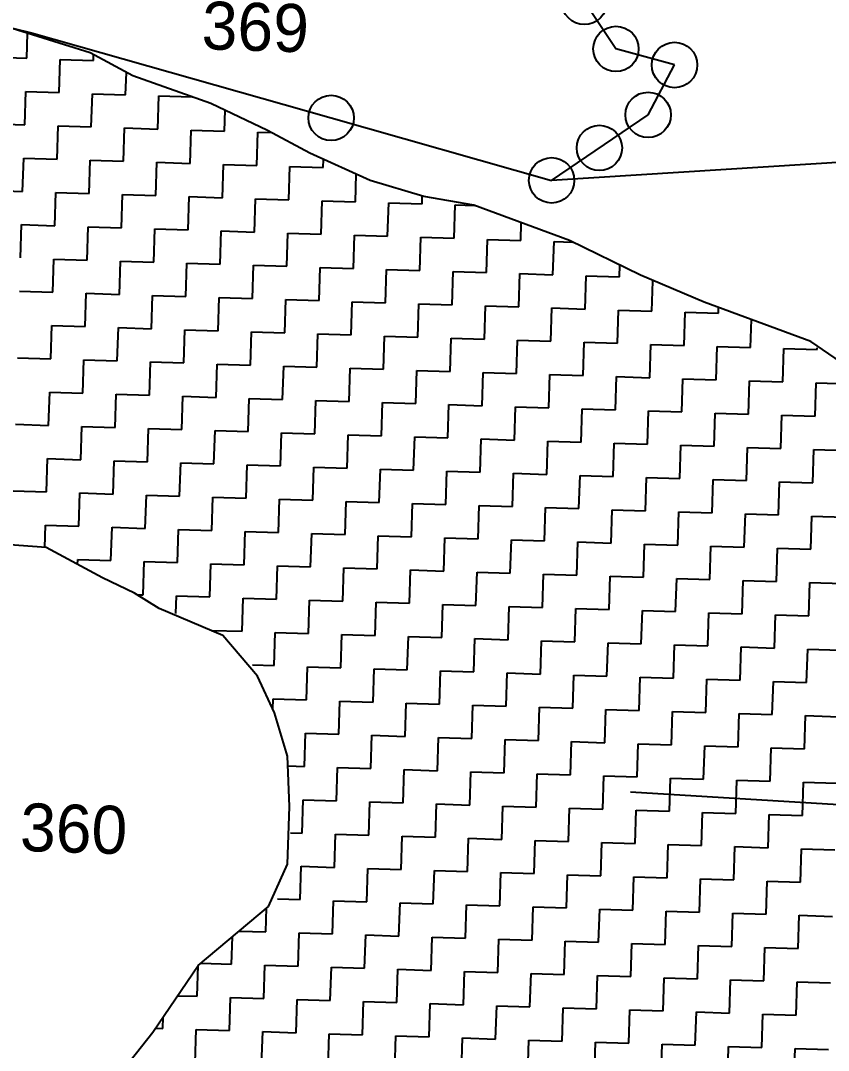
# Model space of a CAD drawing. Header units: metres. Extents: x 289133 to 292218, y 2093453 to 2100632.
# Drawn here: x 290531.6 to 290692.2, y 2096455.6 to 2096660.3 of the extents above; entities that cross this region are included whole.
import ezdxf
from ezdxf.enums import TextEntityAlignment as Align

# ---------------------------------------------------------------- set-up
doc = ezdxf.new("R2010")
doc.units = ezdxf.units.M
doc.header["$MEASUREMENT"] = 0
for name, color, linetype in [('POLY_HATCH', 12, 'Continuous'), ('POLY_PARCEL', 6, 'Continuous'), ('TEXT_PARCEL', 7, 'Continuous')]:
    doc.layers.add(name, color=color, linetype=linetype)
doc.styles.add('TEXT_MAP', font='', dxfattribs={"height": 1.8})
doc.styles.get('TEXT_MAP').set_extended_font_data('Kruti Dev 050')

msp = doc.modelspace()

# ---------------------------------------------------------------- linework, layer by layer
msp.add_lwpolyline([(290739.94, 2096501.63), (290652.87, 2096506.98)])
for centre in [(290643.71, 2096664.06), (290649.99, 2096654.71), (290661.63, 2096651.52), (290593.36, 2096641), (290656.38, 2096641.6), (290646.69, 2096635.03), (290637.19, 2096628.59)]:
    msp.add_circle(centre, 4.51)
at = {"layer": 'POLY_HATCH'}
for p, q in [((290545.49, 2096653.91), (290527.8, 2096659.47)), ((290553.92, 2096649.36), (290545.49, 2096653.91)), ((290569.46, 2096643.87), (290553.92, 2096649.36)), ((290580.73, 2096638.52), (290569.46, 2096643.87)), ((290589.16, 2096633.97), (290580.73, 2096638.52)), ((290601.14, 2096628.59), (290589.16, 2096633.97)), ((290611.76, 2096625.4), (290601.14, 2096628.59)), ((290621.71, 2096623.66), (290611.76, 2096625.4)), ((290640.78, 2096616.63), (290621.71, 2096623.66)), ((290654.85, 2096609.76), (290640.78, 2096616.63)), ((290667.54, 2096604.36), (290654.85, 2096609.76)), ((290688.73, 2096596.55), (290667.54, 2096604.36)), ((290698.53, 2096589.81), (290688.73, 2096596.55)), ((290536.68, 2096555.62), (290518.85, 2096556.89)), ((290547.92, 2096549.55), (290536.68, 2096555.62)), ((290554.25, 2096546.49), (290547.92, 2096549.55)), ((290559.16, 2096543.48), (290554.25, 2096546.49)), ((290571.85, 2096538.08), (290559.16, 2096543.48)), ((290578.74, 2096530), (290571.85, 2096538.08)), ((290582.09, 2096522.76), (290578.74, 2096530)), ((290584.67, 2096514.1), (290582.09, 2096522.76)), ((290585.07, 2096504.09), (290584.67, 2096514.1)), ((290584.71, 2096492.67), (290585.07, 2096504.09)), ((290580.88, 2096484.22), (290584.71, 2096492.67)), ((290566.93, 2096472.52), (290580.88, 2096484.22)), ((290557.94, 2096459.23), (290566.93, 2096472.52)), ((290549.01, 2096448.08), (290557.94, 2096459.23))]:
    msp.add_line(p, q, dxfattribs=at)
at = {"layer": 'POLY_HATCH', "linetype": 'Continuous'}
for p, q in [((290532.88, 2096652.85), (290533.03, 2096657.83)), ((290526.26, 2096653.06), (290532.88, 2096652.85)), ((290539.28, 2096646.03), (290539.49, 2096652.64)), ((290539.49, 2096652.64), (290546.11, 2096652.44)), ((290546.11, 2096652.44), (290546.14, 2096653.56)), ((290552.51, 2096645.61), (290552.65, 2096650.04)), ((290532.46, 2096639.62), (290532.67, 2096646.24)), ((290532.67, 2096646.24), (290539.28, 2096646.03)), ((290545.69, 2096639.21), (290545.9, 2096645.82)), ((290545.9, 2096645.82), (290552.51, 2096645.61)), ((290558.92, 2096638.79), (290559.13, 2096645.41)), ((290559.13, 2096645.41), (290565.71, 2096645.2)), ((290572.15, 2096638.37), (290572.28, 2096642.53)), ((290525.85, 2096639.83), (290532.46, 2096639.62)), ((290538.87, 2096632.8), (290539.08, 2096639.41)), ((290539.08, 2096639.41), (290545.69, 2096639.21)), ((290552.1, 2096632.38), (290552.31, 2096639)), ((290552.31, 2096639), (290558.92, 2096638.79)), ((290565.33, 2096631.97), (290565.54, 2096638.58)), ((290565.54, 2096638.58), (290572.15, 2096638.37)), ((290578.56, 2096631.55), (290578.77, 2096638.17)), ((290578.77, 2096638.17), (290581.54, 2096638.08)), ((290532.04, 2096626.39), (290532.25, 2096633.01)), ((290532.25, 2096633.01), (290538.87, 2096632.8)), ((290545.28, 2096625.98), (290545.48, 2096632.59)), ((290545.48, 2096632.59), (290552.1, 2096632.38)), ((290558.51, 2096625.56), (290558.71, 2096632.18)), ((290558.71, 2096632.18), (290565.33, 2096631.97)), ((290591.79, 2096631.13), (290591.84, 2096632.76)), ((290571.74, 2096625.14), (290571.94, 2096631.76)), ((290571.94, 2096631.76), (290578.56, 2096631.55)), ((290584.97, 2096624.73), (290585.17, 2096631.34)), ((290585.17, 2096631.34), (290591.79, 2096631.13)), ((290598.2, 2096624.31), (290598.37, 2096629.83)), ((290525.43, 2096626.6), (290532.04, 2096626.39)), ((290538.45, 2096619.57), (290538.66, 2096626.18)), ((290538.66, 2096626.18), (290545.28, 2096625.98)), ((290551.68, 2096619.15), (290551.89, 2096625.77)), ((290551.89, 2096625.77), (290558.51, 2096625.56)), ((290564.91, 2096618.74), (290565.12, 2096625.35)), ((290565.12, 2096625.35), (290571.74, 2096625.14)), ((290578.14, 2096618.32), (290578.35, 2096624.94)), ((290578.35, 2096624.94), (290584.97, 2096624.73)), ((290591.37, 2096617.9), (290591.58, 2096624.52)), ((290591.58, 2096624.52), (290598.2, 2096624.31)), ((290604.6, 2096617.49), (290604.81, 2096624.1)), ((290604.81, 2096624.1), (290611.43, 2096623.89)), ((290611.43, 2096623.89), (290611.48, 2096625.45)), ((290617.83, 2096617.07), (290618.04, 2096623.69)), ((290618.04, 2096623.69), (290621.96, 2096623.56)), ((290631.06, 2096616.66), (290631.17, 2096620.17)), ((290531.63, 2096613.16), (290531.84, 2096619.78)), ((290531.84, 2096619.78), (290538.45, 2096619.57)), ((290544.86, 2096612.75), (290545.07, 2096619.36)), ((290545.07, 2096619.36), (290551.68, 2096619.15)), ((290558.09, 2096612.33), (290558.3, 2096618.94)), ((290558.3, 2096618.94), (290564.91, 2096618.74)), ((290571.32, 2096611.91), (290571.53, 2096618.53)), ((290571.53, 2096618.53), (290578.14, 2096618.32)), ((290584.55, 2096611.5), (290584.76, 2096618.11)), ((290584.76, 2096618.11), (290591.37, 2096617.9)), ((290597.78, 2096611.08), (290597.99, 2096617.7)), ((290597.99, 2096617.7), (290604.6, 2096617.49)), ((290611.01, 2096610.66), (290611.22, 2096617.28)), ((290611.22, 2096617.28), (290617.83, 2096617.07)), ((290624.24, 2096610.25), (290624.45, 2096616.86)), ((290624.45, 2096616.86), (290631.06, 2096616.66)), ((290637.47, 2096609.83), (290637.68, 2096616.45)), ((290637.68, 2096616.45), (290641.39, 2096616.33)), ((290538.04, 2096606.34), (290538.24, 2096612.95)), ((290538.24, 2096612.95), (290544.86, 2096612.75)), ((290551.27, 2096605.92), (290551.47, 2096612.54)), ((290551.47, 2096612.54), (290558.09, 2096612.33)), ((290564.5, 2096605.51), (290564.7, 2096612.12)), ((290564.7, 2096612.12), (290571.32, 2096611.91)), ((290577.73, 2096605.09), (290577.93, 2096611.71)), ((290577.93, 2096611.71), (290584.55, 2096611.5)), ((290650.7, 2096609.42), (290650.77, 2096611.75)), ((290590.96, 2096604.67), (290591.16, 2096611.29)), ((290591.16, 2096611.29), (290597.78, 2096611.08)), ((290604.19, 2096604.26), (290604.4, 2096610.87)), ((290604.4, 2096610.87), (290611.01, 2096610.66)), ((290617.42, 2096603.84), (290617.63, 2096610.46)), ((290617.63, 2096610.46), (290624.24, 2096610.25)), ((290630.65, 2096603.42), (290630.86, 2096610.04)), ((290630.86, 2096610.04), (290637.47, 2096609.83)), ((290643.88, 2096603.01), (290644.09, 2096609.62)), ((290644.09, 2096609.62), (290650.7, 2096609.42)), ((290657.11, 2096602.59), (290657.3, 2096608.56)), ((290531.42, 2096606.55), (290538.04, 2096606.34)), ((290544.44, 2096599.52), (290544.65, 2096606.13)), ((290544.65, 2096606.13), (290551.27, 2096605.92)), ((290557.67, 2096599.1), (290557.88, 2096605.71)), ((290557.88, 2096605.71), (290564.5, 2096605.51)), ((290570.9, 2096598.68), (290571.11, 2096605.3)), ((290571.11, 2096605.3), (290577.73, 2096605.09)), ((290584.13, 2096598.27), (290584.34, 2096604.88)), ((290584.34, 2096604.88), (290590.96, 2096604.67)), ((290597.36, 2096597.85), (290597.57, 2096604.47)), ((290597.57, 2096604.47), (290604.19, 2096604.26)), ((290610.59, 2096597.43), (290610.8, 2096604.05)), ((290610.8, 2096604.05), (290617.42, 2096603.84)), ((290623.82, 2096597.02), (290624.03, 2096603.63)), ((290624.03, 2096603.63), (290630.65, 2096603.42)), ((290637.05, 2096596.6), (290637.26, 2096603.22)), ((290637.26, 2096603.22), (290643.88, 2096603.01)), ((290650.29, 2096596.19), (290650.49, 2096602.8)), ((290650.49, 2096602.8), (290657.11, 2096602.59)), ((290663.52, 2096595.77), (290663.72, 2096602.38)), ((290663.72, 2096602.38), (290670.34, 2096602.18)), ((290670.34, 2096602.18), (290670.37, 2096603.31)), ((290537.62, 2096593.11), (290537.83, 2096599.72)), ((290537.83, 2096599.72), (290544.44, 2096599.52)), ((290676.75, 2096595.35), (290676.92, 2096600.9)), ((290550.85, 2096592.69), (290551.06, 2096599.31)), ((290551.06, 2096599.31), (290557.67, 2096599.1)), ((290564.08, 2096592.28), (290564.29, 2096598.89)), ((290564.29, 2096598.89), (290570.9, 2096598.68)), ((290577.31, 2096591.86), (290577.52, 2096598.47)), ((290577.52, 2096598.47), (290584.13, 2096598.27)), ((290590.54, 2096591.44), (290590.75, 2096598.06)), ((290590.75, 2096598.06), (290597.36, 2096597.85)), ((290603.77, 2096591.03), (290603.98, 2096597.64)), ((290603.98, 2096597.64), (290610.59, 2096597.43)), ((290617, 2096590.61), (290617.21, 2096597.23)), ((290617.21, 2096597.23), (290623.82, 2096597.02)), ((290630.23, 2096590.19), (290630.44, 2096596.81)), ((290630.44, 2096596.81), (290637.05, 2096596.6)), ((290643.46, 2096589.78), (290643.67, 2096596.39)), ((290643.67, 2096596.39), (290650.29, 2096596.19)), ((290656.69, 2096589.36), (290656.9, 2096595.98)), ((290656.9, 2096595.98), (290663.52, 2096595.77)), ((290669.92, 2096588.95), (290670.13, 2096595.56)), ((290670.13, 2096595.56), (290676.75, 2096595.35)), ((290689.98, 2096594.94), (290689.99, 2096595.3)), ((290531, 2096593.32), (290537.62, 2096593.11)), ((290683.15, 2096588.53), (290683.36, 2096595.14)), ((290683.36, 2096595.14), (290689.98, 2096594.94)), ((290544.03, 2096586.29), (290544.23, 2096592.9)), ((290544.23, 2096592.9), (290550.85, 2096592.69)), ((290557.26, 2096585.87), (290557.46, 2096592.48)), ((290557.46, 2096592.48), (290564.08, 2096592.28)), ((290570.49, 2096585.45), (290570.7, 2096592.07)), ((290570.7, 2096592.07), (290577.31, 2096591.86)), ((290583.72, 2096585.04), (290583.93, 2096591.65)), ((290583.93, 2096591.65), (290590.54, 2096591.44)), ((290596.95, 2096584.62), (290597.16, 2096591.24)), ((290597.16, 2096591.24), (290603.77, 2096591.03)), ((290610.18, 2096584.2), (290610.39, 2096590.82)), ((290610.39, 2096590.82), (290617, 2096590.61)), ((290623.41, 2096583.79), (290623.62, 2096590.4)), ((290623.62, 2096590.4), (290630.23, 2096590.19)), ((290636.64, 2096583.37), (290636.85, 2096589.99)), ((290636.85, 2096589.99), (290643.46, 2096589.78)), ((290649.87, 2096582.96), (290650.08, 2096589.57)), ((290650.08, 2096589.57), (290656.69, 2096589.36)), ((290663.1, 2096582.54), (290663.31, 2096589.15)), ((290663.31, 2096589.15), (290669.92, 2096588.95)), ((290676.33, 2096582.12), (290676.54, 2096588.74)), ((290676.54, 2096588.74), (290683.15, 2096588.53)), ((290689.56, 2096581.71), (290689.77, 2096588.32)), ((290689.77, 2096588.32), (290696.38, 2096588.11)), ((290537.2, 2096579.88), (290537.41, 2096586.49)), ((290537.41, 2096586.49), (290544.03, 2096586.29)), ((290550.43, 2096579.46), (290550.64, 2096586.08)), ((290550.64, 2096586.08), (290557.26, 2096585.87)), ((290563.66, 2096579.05), (290563.87, 2096585.66)), ((290563.87, 2096585.66), (290570.49, 2096585.45)), ((290576.89, 2096578.63), (290577.1, 2096585.24)), ((290577.1, 2096585.24), (290583.72, 2096585.04)), ((290590.12, 2096578.21), (290590.33, 2096584.83)), ((290590.33, 2096584.83), (290596.95, 2096584.62)), ((290603.35, 2096577.8), (290603.56, 2096584.41)), ((290603.56, 2096584.41), (290610.18, 2096584.2)), ((290616.58, 2096577.38), (290616.79, 2096584)), ((290616.79, 2096584), (290623.41, 2096583.79)), ((290629.82, 2096576.96), (290630.02, 2096583.58)), ((290630.02, 2096583.58), (290636.64, 2096583.37)), ((290643.05, 2096576.55), (290643.25, 2096583.16)), ((290643.25, 2096583.16), (290649.87, 2096582.96)), ((290656.28, 2096576.13), (290656.48, 2096582.75)), ((290656.48, 2096582.75), (290663.1, 2096582.54)), ((290669.51, 2096575.72), (290669.71, 2096582.33)), ((290669.71, 2096582.33), (290676.33, 2096582.12)), ((290682.74, 2096575.3), (290682.94, 2096581.91)), ((290682.94, 2096581.91), (290689.56, 2096581.71)), ((290530.59, 2096580.09), (290537.2, 2096579.88)), ((290543.61, 2096573.05), (290543.82, 2096579.67)), ((290543.82, 2096579.67), (290550.43, 2096579.46)), ((290556.84, 2096572.64), (290557.05, 2096579.25)), ((290557.05, 2096579.25), (290563.66, 2096579.05)), ((290570.07, 2096572.22), (290570.28, 2096578.84)), ((290570.28, 2096578.84), (290576.89, 2096578.63)), ((290583.3, 2096571.81), (290583.51, 2096578.42)), ((290583.51, 2096578.42), (290590.12, 2096578.21)), ((290596.53, 2096571.39), (290596.74, 2096578.01)), ((290596.74, 2096578.01), (290603.35, 2096577.8)), ((290609.76, 2096570.97), (290609.97, 2096577.59)), ((290609.97, 2096577.59), (290616.58, 2096577.38)), ((290622.99, 2096570.56), (290623.2, 2096577.17)), ((290623.2, 2096577.17), (290629.82, 2096576.96)), ((290636.22, 2096570.14), (290636.43, 2096576.76)), ((290636.43, 2096576.76), (290643.05, 2096576.55)), ((290649.45, 2096569.72), (290649.66, 2096576.34)), ((290649.66, 2096576.34), (290656.28, 2096576.13)), ((290662.68, 2096569.31), (290662.89, 2096575.92)), ((290662.89, 2096575.92), (290669.51, 2096575.72)), ((290675.91, 2096568.89), (290676.12, 2096575.51)), ((290676.12, 2096575.51), (290682.74, 2096575.3)), ((290689.14, 2096568.48), (290689.35, 2096575.09)), ((290689.35, 2096575.09), (290695.97, 2096574.88)), ((290536.79, 2096566.65), (290536.99, 2096573.26)), ((290536.99, 2096573.26), (290543.61, 2096573.05)), ((290550.02, 2096566.23), (290550.23, 2096572.85)), ((290550.23, 2096572.85), (290556.84, 2096572.64)), ((290563.25, 2096565.82), (290563.46, 2096572.43)), ((290563.46, 2096572.43), (290570.07, 2096572.22)), ((290576.48, 2096565.4), (290576.69, 2096572.01)), ((290576.69, 2096572.01), (290583.3, 2096571.81)), ((290589.71, 2096564.98), (290589.92, 2096571.6)), ((290589.92, 2096571.6), (290596.53, 2096571.39)), ((290602.94, 2096564.57), (290603.15, 2096571.18)), ((290603.15, 2096571.18), (290609.76, 2096570.97)), ((290616.17, 2096564.15), (290616.38, 2096570.77)), ((290616.38, 2096570.77), (290622.99, 2096570.56)), ((290629.4, 2096563.73), (290629.61, 2096570.35)), ((290629.61, 2096570.35), (290636.22, 2096570.14)), ((290642.63, 2096563.32), (290642.84, 2096569.93)), ((290642.84, 2096569.93), (290649.45, 2096569.72)), ((290655.86, 2096562.9), (290656.07, 2096569.52)), ((290656.07, 2096569.52), (290662.68, 2096569.31)), ((290669.09, 2096562.49), (290669.3, 2096569.1)), ((290669.3, 2096569.1), (290675.91, 2096568.89)), ((290682.32, 2096562.07), (290682.53, 2096568.68)), ((290682.53, 2096568.68), (290689.14, 2096568.48)), ((290530.17, 2096566.86), (290536.79, 2096566.65)), ((290543.19, 2096559.82), (290543.4, 2096566.44)), ((290543.4, 2096566.44), (290550.02, 2096566.23)), ((290556.42, 2096559.41), (290556.63, 2096566.02)), ((290556.63, 2096566.02), (290563.25, 2096565.82)), ((290569.65, 2096558.99), (290569.86, 2096565.61)), ((290569.86, 2096565.61), (290576.48, 2096565.4)), ((290582.88, 2096558.58), (290583.09, 2096565.19)), ((290583.09, 2096565.19), (290589.71, 2096564.98)), ((290596.12, 2096558.16), (290596.32, 2096564.77)), ((290596.32, 2096564.77), (290602.94, 2096564.57)), ((290609.35, 2096557.74), (290609.55, 2096564.36)), ((290609.55, 2096564.36), (290616.17, 2096564.15)), ((290622.58, 2096557.33), (290622.78, 2096563.94)), ((290622.78, 2096563.94), (290629.4, 2096563.73)), ((290635.81, 2096556.91), (290636.01, 2096563.53)), ((290636.01, 2096563.53), (290642.63, 2096563.32)), ((290649.04, 2096556.49), (290649.24, 2096563.11)), ((290649.24, 2096563.11), (290655.86, 2096562.9)), ((290662.27, 2096556.08), (290662.47, 2096562.69)), ((290662.47, 2096562.69), (290669.09, 2096562.49)), ((290675.5, 2096555.66), (290675.71, 2096562.28)), ((290675.71, 2096562.28), (290682.32, 2096562.07)), ((290688.73, 2096555.25), (290688.94, 2096561.86)), ((290688.94, 2096561.86), (290695.55, 2096561.65)), ((290536.44, 2096555.63), (290536.58, 2096560.03)), ((290536.58, 2096560.03), (290543.19, 2096559.82)), ((290549.6, 2096553), (290549.81, 2096559.62)), ((290549.81, 2096559.62), (290556.42, 2096559.41)), ((290562.83, 2096552.59), (290563.04, 2096559.2)), ((290563.04, 2096559.2), (290569.65, 2096558.99)), ((290576.06, 2096552.17), (290576.27, 2096558.78)), ((290576.27, 2096558.78), (290582.88, 2096558.58)), ((290589.29, 2096551.75), (290589.5, 2096558.37)), ((290589.5, 2096558.37), (290596.12, 2096558.16)), ((290602.52, 2096551.34), (290602.73, 2096557.95)), ((290602.73, 2096557.95), (290609.35, 2096557.74)), ((290615.75, 2096550.92), (290615.96, 2096557.54)), ((290615.96, 2096557.54), (290622.58, 2096557.33)), ((290628.98, 2096550.5), (290629.19, 2096557.12)), ((290629.19, 2096557.12), (290635.81, 2096556.91)), ((290642.21, 2096550.09), (290642.42, 2096556.7)), ((290642.42, 2096556.7), (290649.04, 2096556.49)), ((290655.44, 2096549.67), (290655.65, 2096556.29)), ((290655.65, 2096556.29), (290662.27, 2096556.08)), ((290668.67, 2096549.25), (290668.88, 2096555.87)), ((290668.88, 2096555.87), (290675.5, 2096555.66)), ((290681.9, 2096548.84), (290682.11, 2096555.45)), ((290682.11, 2096555.45), (290688.73, 2096555.25)), ((290542.95, 2096552.23), (290542.99, 2096553.21)), ((290542.99, 2096553.21), (290549.6, 2096553)), ((290556.01, 2096546.18), (290556.22, 2096552.79)), ((290556.22, 2096552.79), (290562.83, 2096552.59)), ((290569.24, 2096545.76), (290569.45, 2096552.38)), ((290569.45, 2096552.38), (290576.06, 2096552.17)), ((290582.47, 2096545.35), (290582.68, 2096551.96)), ((290582.68, 2096551.96), (290589.29, 2096551.75)), ((290595.7, 2096544.93), (290595.91, 2096551.54)), ((290595.91, 2096551.54), (290602.52, 2096551.34)), ((290608.93, 2096544.51), (290609.14, 2096551.13)), ((290609.14, 2096551.13), (290615.75, 2096550.92)), ((290622.16, 2096544.1), (290622.37, 2096550.71)), ((290622.37, 2096550.71), (290628.98, 2096550.5)), ((290635.39, 2096543.68), (290635.6, 2096550.3)), ((290635.6, 2096550.3), (290642.21, 2096550.09)), ((290648.62, 2096543.26), (290648.83, 2096549.88)), ((290648.83, 2096549.88), (290655.44, 2096549.67)), ((290661.85, 2096542.85), (290662.06, 2096549.46)), ((290662.06, 2096549.46), (290668.67, 2096549.25)), ((290675.08, 2096542.43), (290675.29, 2096549.05)), ((290675.29, 2096549.05), (290681.9, 2096548.84)), ((290688.31, 2096542.02), (290688.52, 2096548.63)), ((290688.52, 2096548.63), (290695.13, 2096548.42)), ((290554.82, 2096546.22), (290556.01, 2096546.18)), ((290562.51, 2096542.5), (290562.62, 2096545.97)), ((290562.62, 2096545.97), (290569.24, 2096545.76)), ((290575.65, 2096538.94), (290575.85, 2096545.55)), ((290575.85, 2096545.55), (290582.47, 2096545.35)), ((290588.88, 2096538.52), (290589.08, 2096545.14)), ((290589.08, 2096545.14), (290595.7, 2096544.93)), ((290602.11, 2096538.11), (290602.31, 2096544.72)), ((290602.31, 2096544.72), (290608.93, 2096544.51)), ((290615.34, 2096537.69), (290615.54, 2096544.3)), ((290615.54, 2096544.3), (290622.16, 2096544.1)), ((290628.57, 2096537.27), (290628.77, 2096543.89)), ((290628.77, 2096543.89), (290635.39, 2096543.68)), ((290641.8, 2096536.86), (290642, 2096543.47)), ((290642, 2096543.47), (290648.62, 2096543.26)), ((290655.03, 2096536.44), (290655.24, 2096543.06)), ((290655.24, 2096543.06), (290661.85, 2096542.85)), ((290668.26, 2096536.02), (290668.47, 2096542.64)), ((290668.47, 2096542.64), (290675.08, 2096542.43)), ((290681.49, 2096535.61), (290681.7, 2096542.22)), ((290681.7, 2096542.22), (290688.31, 2096542.02)), ((290569.5, 2096539.13), (290575.65, 2096538.94)), ((290582.05, 2096532.12), (290582.26, 2096538.73)), ((290582.26, 2096538.73), (290588.88, 2096538.52)), ((290595.28, 2096531.7), (290595.49, 2096538.31)), ((290595.49, 2096538.31), (290602.11, 2096538.11)), ((290608.51, 2096531.28), (290608.72, 2096537.9)), ((290608.72, 2096537.9), (290615.34, 2096537.69)), ((290621.74, 2096530.87), (290621.95, 2096537.48)), ((290621.95, 2096537.48), (290628.57, 2096537.27)), ((290634.97, 2096530.45), (290635.18, 2096537.07)), ((290635.18, 2096537.07), (290641.8, 2096536.86)), ((290648.2, 2096530.03), (290648.41, 2096536.65)), ((290648.41, 2096536.65), (290655.03, 2096536.44)), ((290661.43, 2096529.62), (290661.64, 2096536.23)), ((290661.64, 2096536.23), (290668.26, 2096536.02)), ((290674.66, 2096529.2), (290674.87, 2096535.82)), ((290674.87, 2096535.82), (290681.49, 2096535.61)), ((290687.89, 2096528.79), (290688.1, 2096535.4)), ((290688.1, 2096535.4), (290694.72, 2096535.19)), ((290577.71, 2096532.25), (290582.05, 2096532.12)), ((290588.46, 2096525.29), (290588.67, 2096531.91)), ((290588.67, 2096531.91), (290595.28, 2096531.7)), ((290601.69, 2096524.88), (290601.9, 2096531.49)), ((290601.9, 2096531.49), (290608.51, 2096531.28)), ((290614.92, 2096524.46), (290615.13, 2096531.07)), ((290615.13, 2096531.07), (290621.74, 2096530.87)), ((290628.15, 2096524.04), (290628.36, 2096530.66)), ((290628.36, 2096530.66), (290634.97, 2096530.45)), ((290641.38, 2096523.63), (290641.59, 2096530.24)), ((290641.59, 2096530.24), (290648.2, 2096530.03)), ((290654.61, 2096523.21), (290654.82, 2096529.83)), ((290654.82, 2096529.83), (290661.43, 2096529.62)), ((290667.84, 2096522.79), (290668.05, 2096529.41)), ((290668.05, 2096529.41), (290674.66, 2096529.2)), ((290681.07, 2096522.38), (290681.28, 2096528.99)), ((290681.28, 2096528.99), (290687.89, 2096528.79)), ((290581.78, 2096523.43), (290581.84, 2096525.5)), ((290581.84, 2096525.5), (290588.46, 2096525.29)), ((290594.87, 2096518.47), (290595.07, 2096525.08)), ((290595.07, 2096525.08), (290601.69, 2096524.88)), ((290608.1, 2096518.05), (290608.3, 2096524.67)), ((290608.3, 2096524.67), (290614.92, 2096524.46)), ((290621.33, 2096517.64), (290621.54, 2096524.25)), ((290621.54, 2096524.25), (290628.15, 2096524.04)), ((290634.56, 2096517.22), (290634.77, 2096523.84)), ((290634.77, 2096523.84), (290641.38, 2096523.63)), ((290647.79, 2096516.8), (290648, 2096523.42)), ((290648, 2096523.42), (290654.61, 2096523.21)), ((290661.02, 2096516.39), (290661.23, 2096523)), ((290661.23, 2096523), (290667.84, 2096522.79)), ((290674.25, 2096515.97), (290674.46, 2096522.59)), ((290674.46, 2096522.59), (290681.07, 2096522.38)), ((290687.48, 2096515.55), (290687.69, 2096522.17)), ((290687.69, 2096522.17), (290694.3, 2096521.96)), ((290588.04, 2096512.06), (290588.25, 2096518.68)), ((290588.25, 2096518.68), (290594.87, 2096518.47)), ((290601.27, 2096511.65), (290601.48, 2096518.26)), ((290601.48, 2096518.26), (290608.1, 2096518.05)), ((290614.5, 2096511.23), (290614.71, 2096517.84)), ((290614.71, 2096517.84), (290621.33, 2096517.64)), ((290627.73, 2096510.81), (290627.94, 2096517.43)), ((290627.94, 2096517.43), (290634.56, 2096517.22)), ((290640.96, 2096510.4), (290641.17, 2096517.01)), ((290641.17, 2096517.01), (290647.79, 2096516.8)), ((290654.19, 2096509.98), (290654.4, 2096516.6)), ((290654.4, 2096516.6), (290661.02, 2096516.39)), ((290667.42, 2096509.56), (290667.63, 2096516.18)), ((290667.63, 2096516.18), (290674.25, 2096515.97)), ((290680.66, 2096509.15), (290680.86, 2096515.76)), ((290680.86, 2096515.76), (290687.48, 2096515.55)), ((290584.75, 2096512.17), (290588.04, 2096512.06)), ((290594.45, 2096505.24), (290594.66, 2096511.85)), ((290594.66, 2096511.85), (290601.27, 2096511.65)), ((290607.68, 2096504.82), (290607.89, 2096511.44)), ((290607.89, 2096511.44), (290614.5, 2096511.23)), ((290620.91, 2096504.41), (290621.12, 2096511.02)), ((290621.12, 2096511.02), (290627.73, 2096510.81)), ((290634.14, 2096503.99), (290634.35, 2096510.6)), ((290634.35, 2096510.6), (290640.96, 2096510.4)), ((290647.37, 2096503.57), (290647.58, 2096510.19)), ((290647.58, 2096510.19), (290654.19, 2096509.98)), ((290660.6, 2096503.16), (290660.81, 2096509.77)), ((290660.81, 2096509.77), (290667.42, 2096509.56)), ((290673.83, 2096502.74), (290674.04, 2096509.36)), ((290674.04, 2096509.36), (290680.66, 2096509.15)), ((290687.06, 2096502.32), (290687.27, 2096508.94)), ((290687.27, 2096508.94), (290693.89, 2096508.73)), ((290587.63, 2096498.83), (290587.83, 2096505.45)), ((290587.83, 2096505.45), (290594.45, 2096505.24)), ((290600.86, 2096498.42), (290601.07, 2096505.03)), ((290601.07, 2096505.03), (290607.68, 2096504.82)), ((290614.09, 2096498), (290614.3, 2096504.61)), ((290614.3, 2096504.61), (290620.91, 2096504.41)), ((290627.32, 2096497.58), (290627.53, 2096504.2)), ((290627.53, 2096504.2), (290634.14, 2096503.99)), ((290640.55, 2096497.17), (290640.76, 2096503.78)), ((290640.76, 2096503.78), (290647.37, 2096503.57)), ((290653.78, 2096496.75), (290653.99, 2096503.37)), ((290653.99, 2096503.37), (290660.6, 2096503.16)), ((290667.01, 2096496.33), (290667.22, 2096502.95)), ((290667.22, 2096502.95), (290673.83, 2096502.74)), ((290680.24, 2096495.92), (290680.45, 2096502.53)), ((290680.45, 2096502.53), (290687.06, 2096502.32)), ((290585.28, 2096498.91), (290587.63, 2096498.83)), ((290594.03, 2096492.01), (290594.24, 2096498.62)), ((290594.24, 2096498.62), (290600.86, 2096498.42)), ((290607.26, 2096491.59), (290607.47, 2096498.21)), ((290607.47, 2096498.21), (290614.09, 2096498)), ((290620.49, 2096491.18), (290620.7, 2096497.79)), ((290620.7, 2096497.79), (290627.32, 2096497.58)), ((290633.72, 2096490.76), (290633.93, 2096497.37)), ((290633.93, 2096497.37), (290640.55, 2096497.17)), ((290646.95, 2096490.34), (290647.16, 2096496.96)), ((290647.16, 2096496.96), (290653.78, 2096496.75)), ((290660.19, 2096489.93), (290660.39, 2096496.54)), ((290660.39, 2096496.54), (290667.01, 2096496.33)), ((290673.42, 2096489.51), (290673.62, 2096496.13)), ((290673.62, 2096496.13), (290680.24, 2096495.92)), ((290686.65, 2096489.09), (290686.85, 2096495.71)), ((290686.85, 2096495.71), (290693.47, 2096495.5)), ((290587.21, 2096485.6), (290587.42, 2096492.22)), ((290587.42, 2096492.22), (290594.03, 2096492.01)), ((290600.44, 2096485.18), (290600.65, 2096491.8)), ((290600.65, 2096491.8), (290607.26, 2096491.59)), ((290613.67, 2096484.77), (290613.88, 2096491.38)), ((290613.88, 2096491.38), (290620.49, 2096491.18)), ((290626.9, 2096484.35), (290627.11, 2096490.97)), ((290627.11, 2096490.97), (290633.72, 2096490.76)), ((290640.13, 2096483.94), (290640.34, 2096490.55)), ((290640.34, 2096490.55), (290646.95, 2096490.34)), ((290653.36, 2096483.52), (290653.57, 2096490.13)), ((290653.57, 2096490.13), (290660.19, 2096489.93)), ((290666.59, 2096483.1), (290666.8, 2096489.72)), ((290666.8, 2096489.72), (290673.42, 2096489.51)), ((290679.82, 2096482.69), (290680.03, 2096489.3)), ((290680.03, 2096489.3), (290686.65, 2096489.09)), ((290582.69, 2096485.74), (290587.21, 2096485.6)), ((290593.62, 2096478.78), (290593.83, 2096485.39)), ((290593.83, 2096485.39), (290600.44, 2096485.18)), ((290606.85, 2096478.36), (290607.06, 2096484.98)), ((290607.06, 2096484.98), (290613.67, 2096484.77)), ((290580.39, 2096479.19), (290580.54, 2096483.94)), ((290620.08, 2096477.95), (290620.29, 2096484.56)), ((290620.29, 2096484.56), (290626.9, 2096484.35)), ((290633.31, 2096477.53), (290633.52, 2096484.14)), ((290633.52, 2096484.14), (290640.13, 2096483.94)), ((290646.54, 2096477.11), (290646.75, 2096483.73)), ((290646.75, 2096483.73), (290653.36, 2096483.52)), ((290659.77, 2096476.7), (290659.98, 2096483.31)), ((290659.98, 2096483.31), (290666.59, 2096483.1)), ((290673, 2096476.28), (290673.21, 2096482.9)), ((290673.21, 2096482.9), (290679.82, 2096482.69)), ((290686.23, 2096475.86), (290686.44, 2096482.48)), ((290686.44, 2096482.48), (290693.05, 2096482.27)), ((290575.09, 2096479.36), (290580.39, 2096479.19)), ((290586.79, 2096472.37), (290587, 2096478.99)), ((290587, 2096478.99), (290593.62, 2096478.78)), ((290600.02, 2096471.95), (290600.23, 2096478.57)), ((290600.23, 2096478.57), (290606.85, 2096478.36)), ((290573.56, 2096472.79), (290573.74, 2096478.23)), ((290613.25, 2096471.54), (290613.46, 2096478.15)), ((290613.46, 2096478.15), (290620.08, 2096477.95)), ((290626.49, 2096471.12), (290626.69, 2096477.74)), ((290626.69, 2096477.74), (290633.31, 2096477.53)), ((290639.72, 2096470.71), (290639.92, 2096477.32)), ((290639.92, 2096477.32), (290646.54, 2096477.11)), ((290652.95, 2096470.29), (290653.15, 2096476.9)), ((290653.15, 2096476.9), (290659.77, 2096476.7)), ((290666.18, 2096469.87), (290666.38, 2096476.49)), ((290666.38, 2096476.49), (290673, 2096476.28)), ((290679.41, 2096469.46), (290679.61, 2096476.07)), ((290679.61, 2096476.07), (290686.23, 2096475.86)), ((290566.74, 2096466.38), (290566.93, 2096472.52)), ((290567.48, 2096472.98), (290573.56, 2096472.79)), ((290579.97, 2096465.96), (290580.18, 2096472.58)), ((290580.18, 2096472.58), (290586.79, 2096472.37)), ((290593.2, 2096465.55), (290593.41, 2096472.16)), ((290593.41, 2096472.16), (290600.02, 2096471.95)), ((290606.43, 2096465.13), (290606.64, 2096471.75)), ((290606.64, 2096471.75), (290613.25, 2096471.54)), ((290619.66, 2096464.71), (290619.87, 2096471.33)), ((290619.87, 2096471.33), (290626.49, 2096471.12)), ((290632.89, 2096464.3), (290633.1, 2096470.91)), ((290633.1, 2096470.91), (290639.72, 2096470.71)), ((290646.12, 2096463.88), (290646.33, 2096470.5)), ((290646.33, 2096470.5), (290652.95, 2096470.29)), ((290659.35, 2096463.47), (290659.56, 2096470.08)), ((290659.56, 2096470.08), (290666.18, 2096469.87)), ((290672.58, 2096463.05), (290672.79, 2096469.66)), ((290672.79, 2096469.66), (290679.41, 2096469.46)), ((290685.81, 2096462.63), (290686.02, 2096469.25)), ((290686.02, 2096469.25), (290692.64, 2096469.04)), ((290562.86, 2096466.5), (290566.74, 2096466.38)), ((290573.15, 2096459.56), (290573.36, 2096466.17)), ((290573.36, 2096466.17), (290579.97, 2096465.96)), ((290586.38, 2096459.14), (290586.59, 2096465.76)), ((290586.59, 2096465.76), (290593.2, 2096465.55)), ((290599.61, 2096458.72), (290599.82, 2096465.34)), ((290599.82, 2096465.34), (290606.43, 2096465.13)), ((290612.84, 2096458.31), (290613.05, 2096464.92)), ((290613.05, 2096464.92), (290619.66, 2096464.71)), ((290626.07, 2096457.89), (290626.28, 2096464.51)), ((290626.28, 2096464.51), (290632.89, 2096464.3)), ((290559.92, 2096459.97), (290559.99, 2096462.26)), ((290639.3, 2096457.48), (290639.51, 2096464.09)), ((290639.51, 2096464.09), (290646.12, 2096463.88)), ((290652.53, 2096457.06), (290652.74, 2096463.67)), ((290652.74, 2096463.67), (290659.35, 2096463.47)), ((290665.76, 2096456.64), (290665.97, 2096463.26)), ((290665.97, 2096463.26), (290672.58, 2096463.05)), ((290678.99, 2096456.23), (290679.2, 2096462.84)), ((290679.2, 2096462.84), (290685.81, 2096462.63)), ((290558.47, 2096460.02), (290559.92, 2096459.97)), ((290566.32, 2096453.15), (290566.53, 2096459.76)), ((290566.53, 2096459.76), (290573.15, 2096459.56)), ((290579.55, 2096452.73), (290579.76, 2096459.35)), ((290579.76, 2096459.35), (290586.38, 2096459.14)), ((290592.78, 2096452.32), (290592.99, 2096458.93)), ((290592.99, 2096458.93), (290599.61, 2096458.72)), ((290606.02, 2096451.9), (290606.22, 2096458.52)), ((290606.22, 2096458.52), (290612.84, 2096458.31)), ((290619.25, 2096451.48), (290619.45, 2096458.1)), ((290619.45, 2096458.1), (290626.07, 2096457.89)), ((290632.48, 2096451.07), (290632.68, 2096457.68)), ((290632.68, 2096457.68), (290639.3, 2096457.48)), ((290645.71, 2096450.65), (290645.91, 2096457.27)), ((290645.91, 2096457.27), (290652.53, 2096457.06)), ((290658.94, 2096450.24), (290659.14, 2096456.85)), ((290659.14, 2096456.85), (290665.76, 2096456.64)), ((290672.17, 2096449.82), (290672.37, 2096456.43)), ((290672.37, 2096456.43), (290678.99, 2096456.23)), ((290685.4, 2096449.4), (290685.61, 2096456.02)), ((290685.61, 2096456.02), (290692.22, 2096455.81))]:
    msp.add_line(p, q, dxfattribs=at)
at = {"layer": 'POLY_PARCEL'}
for p, q in [((290501.4, 2096665.96), (290533.78, 2096657.9)), ((290649.99, 2096654.71), (290643.71, 2096664.06)), ((290533.78, 2096657.9), (290593.36, 2096641)), ((290661.63, 2096651.52), (290649.99, 2096654.71)), ((290656.38, 2096641.6), (290661.63, 2096651.52)), ((290593.36, 2096641), (290637.19, 2096628.59)), ((290637.19, 2096628.59), (290656.38, 2096641.6)), ((290735.18, 2096634.7), (290637.19, 2096628.59))]:
    msp.add_line(p, q, dxfattribs=at)

# ---------------------------------------------------------------- texts
at = {"layer": 'TEXT_PARCEL', "style": 'TEXT_MAP'}
for s, p in [('369', (290578.31, 2096659.11)), ('360', (290542.2, 2096499.72))]:
    msp.add_text(s, height=9.531, rotation=358.1979, dxfattribs=at).set_placement(p, align=Align.MIDDLE)

doc.saveas('drawing.dxf')
